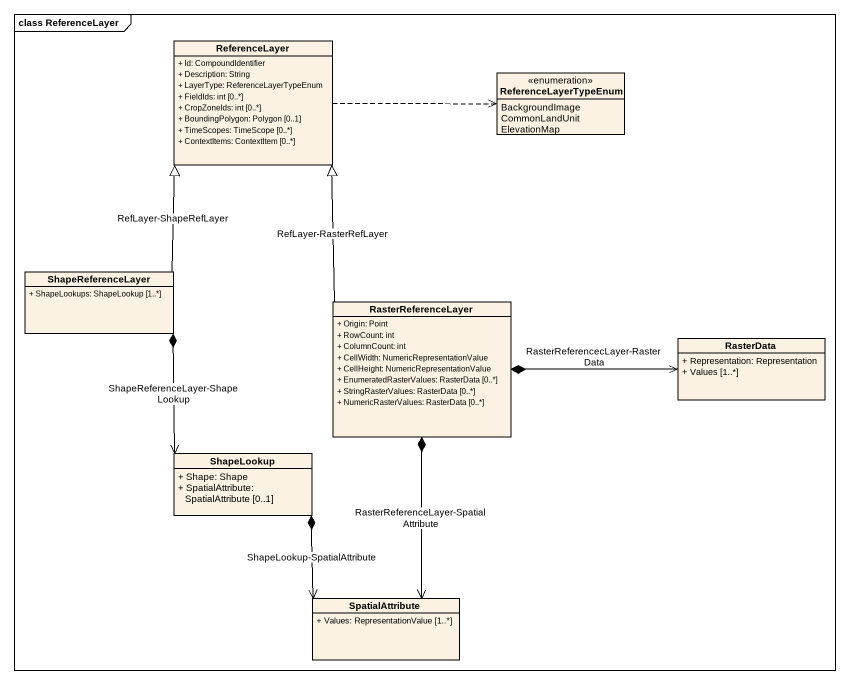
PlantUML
@startuml
mainframe class ReferenceLayer
hide circle
hide empty members
skinparam classAttributeIconSize 0
class ReferenceLayer {
  + Id: CompoundIdentifier
  + Description: String
  + LayerType: ReferenceLayerTypeEnum
  + FieldIds: int [0..*]
  + CropZoneIds: int [0..*]
  + BoundingPolygon: Polygon [0..1]
  + TimeScopes: TimeScope [0..*]
  + ContextItems: ContextItem [0..*]
}
enum ReferenceLayerTypeEnum {
  BackgroundImage
  CommonLandUnit
  ElevationMap
}
class ShapeReferenceLayer {
  + ShapeLookups: ShapeLookup [1..*]
}
class RasterReferenceLayer {
  + Origin: Point
  + RowCount: int
  + ColumnCount: int
  + CellWidth: NumericRepresentationValue
  + CellHeight: NumericRepresentationValue
  + EnumeratedRasterValues: RasterData [0..*]
  + StringRasterValues: RasterData [0..*]
  + NumericRasterValues: RasterData [0..*]
}
class RasterData {
  + Representation: Representation
  + Values [1..*]
}
class ShapeLookup {
  + Shape: Shape
  + SpatialAttribute: SpatialAttribute [0..1]
}
class SpatialAttribute {
  + Values: RepresentationValue [1..*]
}
ReferenceLayer .right.> ReferenceLayerTypeEnum
ShapeReferenceLayer -up-|> ReferenceLayer : RefLayer-ShapeRefLayer
RasterReferenceLayer -up-|> ReferenceLayer : RefLayer-RasterRefLayer
RasterData <-left-* RasterReferenceLayer : RasterReferencecLayer-RasterData
ShapeLookup <-up-* ShapeReferenceLayer : ShapeReferenceLayer-ShapeLookup
SpatialAttribute <-up-* RasterReferenceLayer : RasterReferenceLayer-SpatialAttribute
SpatialAttribute <-up-* ShapeLookup : ShapeLookup-SpatialAttribute
@enduml
